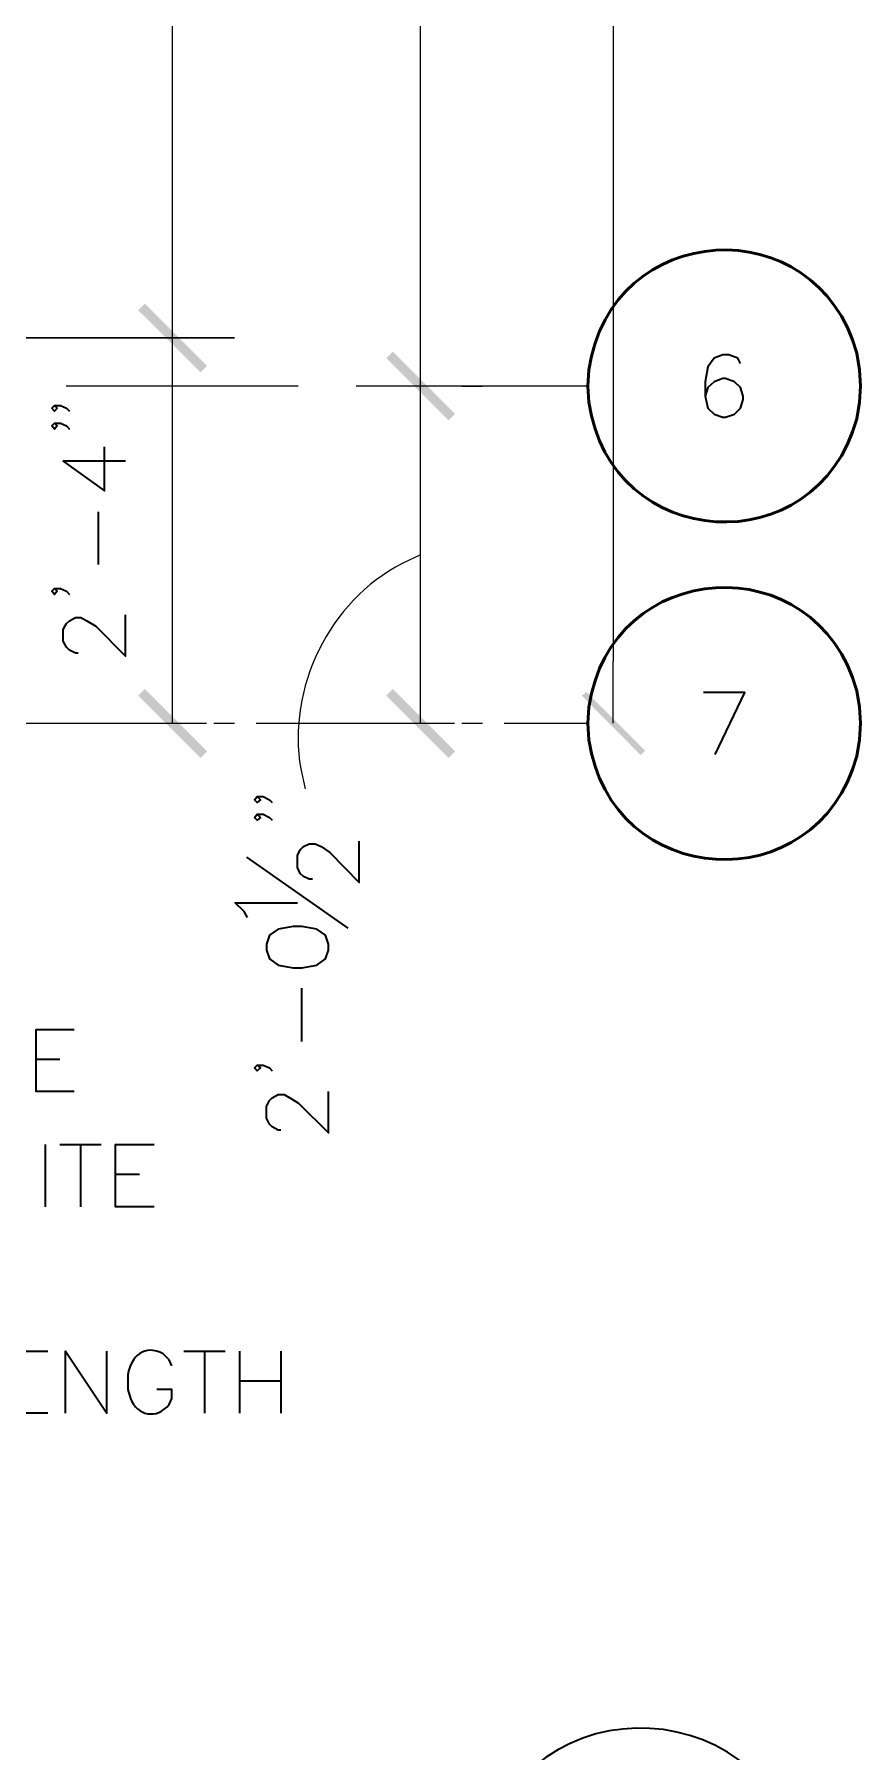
# Model space of a CAD drawing. Header units: inches. Extents: x 5 to 516, y -193 to 129.
# Drawn here: x 277.97 to 282.97, y 31.59 to 41.99 of the extents above; entities that cross this region are included whole.
import ezdxf

# ---------------------------------------------------------------- set-up
doc = ezdxf.new("R2010")
doc.units = ezdxf.units.IN
doc.header["$MEASUREMENT"] = 0
doc.linetypes.add('PDF_IMPORT', pattern=[1, 0.8, -0.2])
doc.layers.add('PDF2_Geometry', color=7, linetype='Continuous')
doc.layers.add('PDF2_Solid Fills', color=7, linetype='Continuous')

msp = doc.modelspace()

# ---------------------------------------------------------------- hatches: boundary and pattern name
at = {"layer": 'PDF2_Solid Fills', "transparency": 33554559}
for points in [[(278.5953508, 40.316749), (278.9720191, 39.9400805), (279.0120191, 39.9800805), (278.6353508, 40.356749)], [(278.6353508, 38.0234155), (278.5953508, 37.9834155), (278.5953524, 37.9834137), (278.9720191, 37.606747), (279.0120191, 37.646747), (279.0120175, 37.6467488)], [(280.1353509, 38.0234155), (280.0953509, 37.9834155), (280.0953525, 37.9834137), (280.4720192, 37.606747), (280.5120192, 37.646747), (280.5120176, 37.6467488)]]:
    msp.add_hatch(color=256, dxfattribs=at).paths.add_polyline_path(points)

# ---------------------------------------------------------------- linework, layer by layer
at = {"layer": 'PDF2_Geometry', "lineweight": 15}
for points in [[(281.4686843, 83.1100822), (281.4686843, 38.1900787)], [(278.8020174, 37.816747), (278.8020174, 40.1500805), (278.8020174, 76.8167501)], [(280.3020176, 40.2334139), (280.3020176, 49.336748)], [(280.3020176, 37.8167487), (280.3020176, 39.8567489), (280.3020176, 40.2334156)], [(277.732018, 40.1500805), (276.3286845, 40.1500805), (279.1786847, 40.1500805), (276.3286845, 40.1500805)], [(280.5520176, 39.8567489), (280.6786843, 39.8567489)], [(280.3020176, 38.8367497), (280.1920176, 38.7834163)], [(281.4686843, 37.816747), (281.4686843, 38.1900804)], [(279.0520175, 37.816747), (279.1786841, 37.816747)], [(280.5520176, 37.816747), (280.6786843, 37.816747)], [(279.5786842, 37.5400829), (279.6053508, 37.4200829)]]:
    msp.add_lwpolyline(points, dxfattribs=at)
at = {"layer": 'PDF2_Geometry', "lineweight": 35}
for points in [[(282.2386853, 39.9934134), (282.2220186, 40.0267468), (282.1686853, 40.0467468), (282.1320186, 40.0467468), (282.0786853, 40.0267468), (282.0420186, 39.9734134), (282.0253519, 39.8834134), (282.0253519, 39.7967468), (282.0420186, 39.7234134), (282.0786853, 39.6867468), (282.1320186, 39.6700801), (282.1486853, 39.6700801), (282.2020186, 39.6867468), (282.2386853, 39.7234134), (282.2553519, 39.7767468), (282.2553519, 39.7967468), (282.2386853, 39.8500801), (282.2020186, 39.8834134), (282.1486853, 39.9034134), (282.1320186, 39.9034134), (282.0786853, 39.8834134), (282.0420186, 39.8500801), (282.0253519, 39.7967468)], [(278.0886843, 39.7400802), (278.1053509, 39.7234136), (278.0886843, 39.7067469), (278.0720176, 39.7234136), (278.0886843, 39.7400802), (278.1253509, 39.7400802), (278.1620176, 39.7234136), (278.1786843, 39.7067469)], [(278.0886843, 39.6334145), (278.1053509, 39.6167478), (278.0886843, 39.5967478), (278.0720176, 39.6167478), (278.0886843, 39.6334145), (278.1253509, 39.6334145), (278.1620176, 39.6167478), (278.1786843, 39.5967478)], [(278.5186838, 39.4034137), (278.1420171, 39.4034137), (278.3920171, 39.2234137), (278.3920171, 39.4900803)], [(278.355352, 38.7767487), (278.355352, 39.0967487)], [(278.0886843, 38.6334144), (278.1053509, 38.6167478), (278.0886843, 38.5967477), (278.0720176, 38.6167478), (278.0886843, 38.6334144), (278.1253509, 38.6334144), (278.1620176, 38.6167478), (278.1786843, 38.5967477)], [(278.2320169, 38.2400801), (278.2153502, 38.2400801), (278.1786835, 38.2600801), (278.1620169, 38.2767468), (278.1420169, 38.3134134), (278.1420169, 38.3834134), (278.1620169, 38.4200801), (278.1786835, 38.4367468), (278.2153502, 38.4567468), (278.2486835, 38.4567468), (278.2853502, 38.4367468), (278.3386835, 38.4034135), (278.5186836, 38.2234134), (278.5186836, 38.4734135)], [(282.0853514, 37.6267479), (282.2653514, 38.0034146), (282.0153514, 38.0034146)], [(279.3153503, 37.3734147), (279.3353503, 37.3534147), (279.3153503, 37.3367481), (279.2986836, 37.3534147), (279.3153503, 37.3734147), (279.352017, 37.3734147), (279.3886836, 37.3534147), (279.4053503, 37.3367481)], [(279.3153503, 37.266749), (279.3353503, 37.246749), (279.3153503, 37.2300823), (279.2986836, 37.246749), (279.3153503, 37.266749), (279.352017, 37.266749), (279.3886836, 37.246749), (279.4053503, 37.2300823)], [(279.8653517, 36.5767465), (279.2520183, 37.0067465)], [(279.6486836, 36.8734147), (279.6286836, 36.8734147), (279.5953503, 36.8900814), (279.5753503, 36.906748), (279.5586836, 36.9434147), (279.5586836, 37.016748), (279.5753503, 37.0500814), (279.5953503, 37.0700814), (279.6286836, 37.086748), (279.6653503, 37.086748), (279.702017, 37.0700814), (279.7553503, 37.0334147), (279.932017, 36.8534147), (279.932017, 37.1034147)], [(279.255351, 36.6400807), (279.235351, 36.6767473), (279.1820177, 36.7300807), (279.5586844, 36.7300807)], [(279.5853512, 35.8900806), (279.5853512, 36.213414)], [(278.2086837, 35.5867494), (277.9786836, 35.5867494), (277.9786836, 35.9634161), (278.2086837, 35.9634161)], [(277.9786836, 35.7834149), (278.122017, 35.7834149)], [(279.3153503, 35.7467463), (279.3353503, 35.7300796), (279.3153503, 35.713413), (279.2986836, 35.7300796), (279.3153503, 35.7467463), (279.352017, 35.7467463), (279.3886836, 35.7300796), (279.4053503, 35.713413)], [(279.4586846, 35.3534154), (279.4420179, 35.3534154), (279.4053512, 35.3734154), (279.3886846, 35.390082), (279.3720179, 35.4267487), (279.3720179, 35.4967487), (279.3886846, 35.5334154), (279.4053512, 35.5500821), (279.4420179, 35.5700821), (279.4786846, 35.5700821), (279.5120179, 35.5500821), (279.5653513, 35.5167487), (279.7453513, 35.3367487), (279.7453513, 35.5867487)], [(278.0320182, 35.2667488), (278.0320182, 34.8900821)], [(278.1220179, 35.2667488), (278.372018, 35.2667488)], [(278.2453513, 35.2667488), (278.2453513, 34.8900821)], [(278.6920178, 34.8900805), (278.4586845, 34.8900805), (278.4586845, 35.2667472), (278.6920178, 35.2667472)], [(278.4586845, 35.0867494), (278.6020178, 35.0867494)], [(278.0486835, 33.6400804), (277.8153502, 33.6400804), (277.8153502, 34.0167471), (278.0486835, 34.0167471)], [(278.1553516, 33.6400804), (278.1553516, 34.0167471), (278.4053516, 33.6400804), (278.4053516, 34.0167471)], [(278.7986843, 33.926749), (278.7820176, 33.9634157), (278.7453509, 34.0000823)], [(278.872018, 34.0167487), (279.122018, 34.0167487)], [(278.9953514, 34.0167487), (278.9953514, 33.640082)], [(279.2086846, 34.0167487), (279.2086846, 33.640082)], [(279.4586846, 34.0167487), (279.4586846, 33.640082)], [(278.5320176, 33.8734157), (278.5320176, 33.7834157), (278.5486842, 33.7300823)], [(279.2086846, 33.8367493), (279.4586846, 33.8367493)], [(278.7820176, 33.6934157), (278.7986843, 33.7300823), (278.7986843, 33.7834157), (278.7086842, 33.7834157)]]:
    msp.add_lwpolyline(points, dxfattribs=at)
at = {"layer": 'PDF2_Geometry', "lineweight": 50}
for points in [[(282.9420179, 39.6600823), (282.9586846, 39.7600823), (282.9653513, 39.8567489), (282.9586846, 39.9567489), (282.9420179, 40.056749)], [(281.3220178, 39.9567489), (281.3153511, 39.8567489), (281.3220178, 39.7600823)], [(282.9420179, 37.616747), (282.9586846, 37.716747), (282.9653513, 37.816747), (282.9586846, 37.9134137), (282.9420179, 38.0134137)], [(281.3220178, 37.9134137), (281.3153511, 37.816747), (281.3220178, 37.716747)]]:
    msp.add_lwpolyline(points, dxfattribs=at)
at = {"layer": 'PDF2_Geometry', "linetype": 'PDF_IMPORT', "lineweight": 15, "ltscale": 1.753333}
msp.add_lwpolyline([(281.3153504, 39.8567489), (268.0586829, 39.8567489)], dxfattribs=at)
at = {"layer": 'PDF2_Geometry', "linetype": 'PDF_IMPORT', "lineweight": 15, "ltscale": 1.5}
msp.add_lwpolyline([(271.8086833, 37.816747), (281.3153505, 37.816747)], dxfattribs=at)
at = {"layer": 'PDF2_Geometry', "lineweight": 35}
msp.add_lwpolyline([(279.372018, 36.4434152), (279.3886847, 36.3900819), (279.442018, 36.3534152), (279.5320181, 36.3367485), (279.5853514, 36.3367485), (279.6753514, 36.3534152), (279.7286847, 36.3900819), (279.7453514, 36.4434152), (279.7453514, 36.4800819), (279.7286847, 36.5334152), (279.6753514, 36.5700819), (279.5853514, 36.5867485), (279.5320181, 36.5867485), (279.442018, 36.5700819), (279.3886847, 36.5334152), (279.372018, 36.4800819)], close=True, dxfattribs=at)
at = {"layer": 'PDF2_Geometry', "lineweight": 50}
for points in [[(282.9420179, 40.056749), (282.6977401, 40.9428601), (281.4525734, 40.8658046), (281.3220178, 39.9567489)], [(281.3220178, 39.7600823), (281.4519623, 38.8504155), (282.6982401, 38.7736377), (282.9420179, 39.6600823)], [(282.9420179, 38.0134137), (282.6982401, 38.8998582), (281.4519623, 38.8230804), (281.3220178, 37.9134137)], [(281.3220178, 37.716747), (281.45224, 36.8071913), (282.698129, 36.7304692), (282.9420179, 37.616747)]]:
    msp.add_open_spline(points, degree=3, dxfattribs=at)
at = {"layer": 'PDF2_Geometry', "lineweight": 15}
msp.add_open_spline([(280.1920176, 38.7834163), (279.7506286, 38.5558052), (279.4936842, 38.0282496), (279.5786842, 37.5400829)], degree=3, dxfattribs=at)
at = {"layer": 'PDF2_Geometry', "lineweight": 35}
for points in [[(278.7453509, 34.0000823), (278.6354065, 34.0614712), (278.5509065, 33.9849712), (278.5320176, 33.8734157)], [(278.5486842, 33.7300823), (278.5861842, 33.624749), (278.7100176, 33.6006379), (278.7820176, 33.6934157)], [(282.6320179, 30.8434133), (282.4694624, 31.9686356), (280.9424066, 32.0532466), (280.6553511, 30.9534133)]]:
    msp.add_open_spline(points, degree=3, dxfattribs=at)
at = {"layer": 'PDF2_Solid Fills', "lineweight": 35, "transparency": 33554559}
for points in [[(280.4720174, 39.6500805), (280.5120175, 39.6900805), (280.0953508, 40.0267472)], [(280.5120192, 39.6900823), (280.0953525, 40.0267489), (280.1353525, 40.066749)], [(280.1353509, 40.0500812), (280.1120176, 40.0234145), (280.4953509, 39.6900812)], [(280.1120185, 40.0234156), (280.4953519, 39.6900823), (280.4686852, 39.6667489)], [(281.3053508, 38.0067461), (281.2786842, 37.9834127), (281.6620175, 37.6500794)], [(281.2786853, 37.9834137), (281.6620186, 37.6500803), (281.635352, 37.6234137)]]:
    msp.add_solid(points, dxfattribs=at)

doc.saveas('drawing.dxf')
